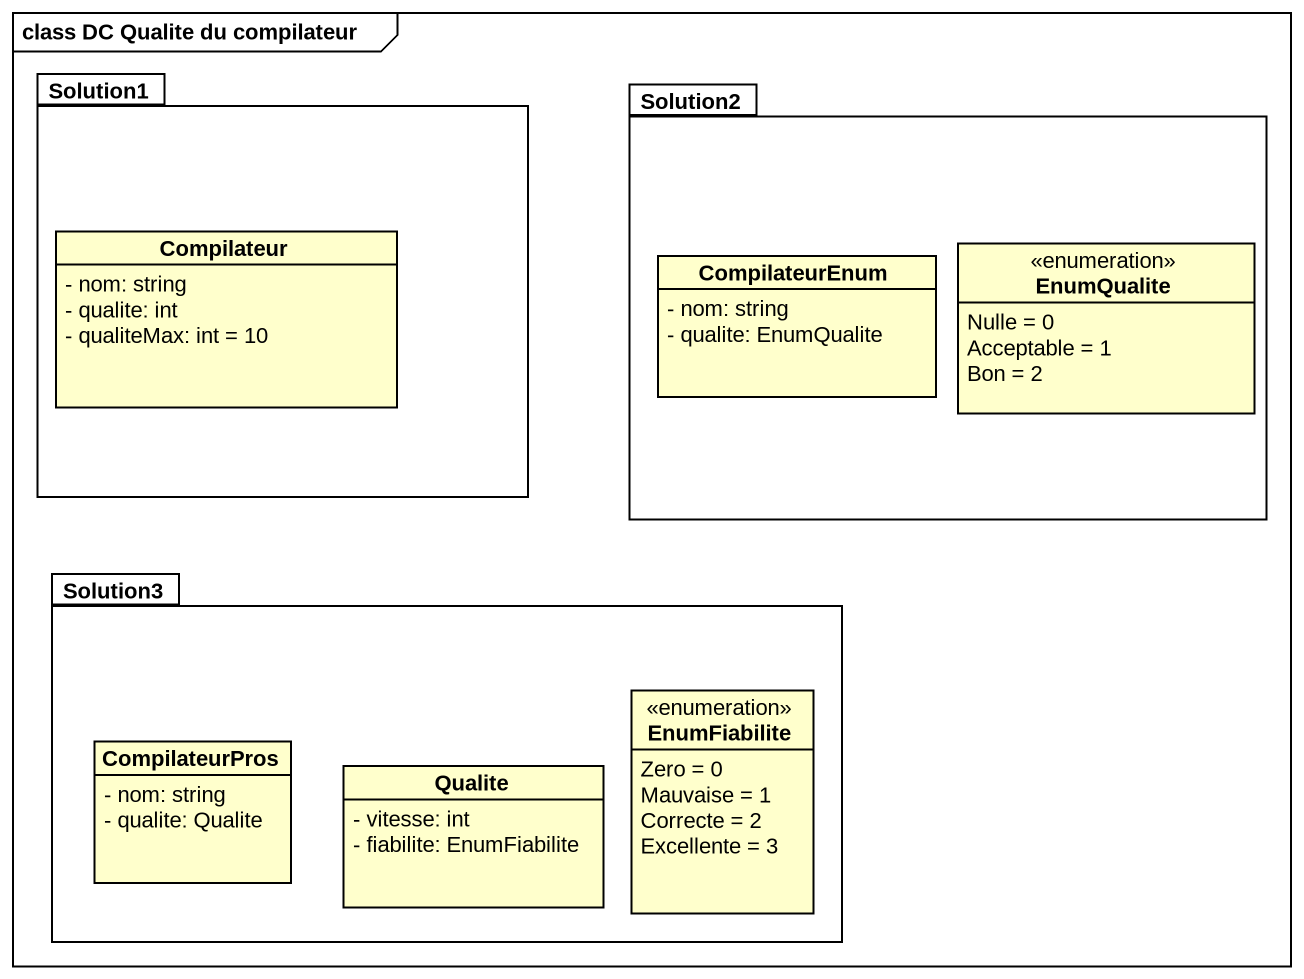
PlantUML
@startuml
mainframe class DC Qualite du compilateur
hide circle
hide empty members
skinparam classAttributeIconSize 0
package Solution1 {
  class Compilateur {
    - nom: string
    - qualite: int
    - qualiteMax: int = 10
  }
}
package Solution2 {
  class CompilateurEnum {
    - nom: string
    - qualite: EnumQualite
  }
  enum EnumQualite {
    Nulle = 0
    Acceptable = 1
    Bon = 2
  }
}
package Solution3 {
  class CompilateurPros {
    - nom: string
    - qualite: Qualite
  }
  enum EnumFiabilite {
    Zero = 0
    Mauvaise = 1
    Correcte = 2
    Excellente = 3
  }
  class Qualite {
    - vitesse: int
    - fiabilite: EnumFiabilite
  }
}
@enduml
